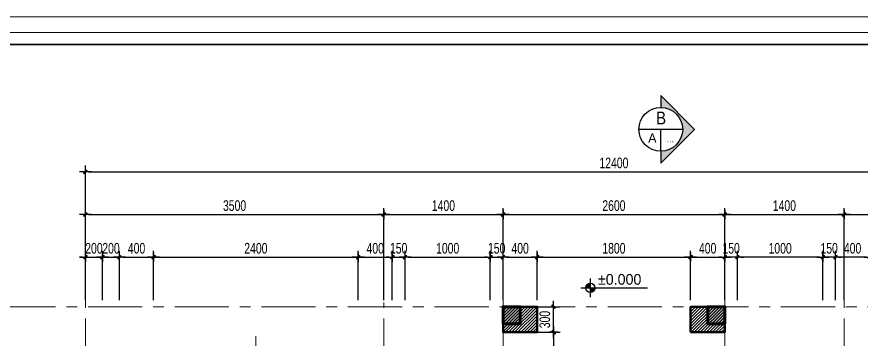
# Model space of a CAD drawing. Header units: inches. Extents: x 88947 to 296847, y 35049 to 161062.
# Drawn here: x 155244 to 165148, y 94280 to 98056 of the extents above; entities that cross this region are included whole.
import ezdxf
from ezdxf.enums import TextEntityAlignment as Align

# ---------------------------------------------------------------- set-up
doc = ezdxf.new("R2010")
doc.units = ezdxf.units.IN
doc.header["$MEASUREMENT"] = 0
doc.header["$PDMODE"] = 1
doc.linetypes.add('ACAD_ISO03W100', pattern=[30, 12, -18])
doc.linetypes.add('CENTER', pattern=[50.8, 31.75, -6.35, 6.35, -6.35])
for name, color, linetype, lineweight in [('A-Dims', 145, 'Continuous', 25), ('A-Text', 30, 'Continuous', 9), ('A-Wall', 2, 'Continuous', 35), ('DIM', 7, 'Continuous', 25), ('HATCH', 8, 'Continuous', 5), ('KHUNG 1', 6, 'Continuous', 70), ('KHUNG 2', 144, 'Continuous', 18), ('KY HIEU', 4, 'Continuous', 25), ('NETMANH', 192, 'Continuous', 18), ('TRUC', 252, 'ACAD_ISO03W100', 13), ('TUONG', 4, 'Continuous', 50)]:
    doc.layers.add(name, color=color, linetype=linetype, lineweight=lineweight)
doc.layers.add('text', color=2, linetype='Continuous')
doc.styles.add('AVO-B', font='VAVOB.TTF')
doc.styles.add('DDCo-B-Helve-condense', font='VHELVCB.TTF')
doc.styles.add('FRANKO', font='VFRANKO.TTF')
doc.styles.add('TEXT', font='VHELVCN.TTF')
doc.styles.add('VNI-HELVE-CONDENSE', font='VNARIAL.TTF', dxfattribs={"width": 0.7})
doc.dimstyles.new('TAS-100', dxfattribs={"dimscale": 50, "dimtxt": 2.5, "dimasz": 0.7, "dimexe": 1.5, "dimexo": 1.5, "dimgap": 0.8, "dimtad": 1, "dimdec": 0, "dimzin": 3, "dimdsep": 46, "dimtxsty": 'VNI-HELVE-CONDENSE', "dimblk": 'TICK', "dimcen": 2.5, "dimclrt": 71, "dimazin": 2, "dimtfac": 0.75, "dimtdec": 0, "dimtix": 1, "dimtmove": 2, "dimatfit": 2, "dimldrblk": 'TICK123', "dimfxl": 1.5, "dimtolj": 1, "dimtzin": 0, "dimarcsym": 0})

# ---------------------------------------------------------------- blocks, each defined once
blk = doc.blocks.new('khung ten')
at = {"layer": 'A-Wall', "ltscale": 0.7}
blk.add_lwpolyline([(267204, -219099), (305804, -219099), (305804, -190799), (267204, -190799)], close=True, dxfattribs=at)
at = {"layer": 'KHUNG 2', "ltscale": 0.7}
blk.add_lwpolyline([(267004, -219299), (306004, -219299), (306004, -190599), (267004, -190599)], close=True, dxfattribs=at)
at = {"layer": 'NETMANH', "ltscale": 0.7}
blk.add_lwpolyline([(265004, -220042), (307004, -220042), (307004, -190342), (265004, -190342)], close=True, dxfattribs=at)
blk = doc.blocks.new('TICK')
at = {"layer": 'A-Dims', "color": 1}
for p, q in [((-2, 0), (2, 0)), ((0, 1.5), (0, -1.5))]:
    blk.add_line(p, q, dxfattribs=at)
at = {"layer": 'A-Dims', "color": 1, "const_width": 0.788}
blk.add_lwpolyline([(-0.33, -0.35), (0.38, 0.38)], dxfattribs=at)
at = {"layer": 'A-Dims', "color": 1, "const_width": 0.394}
for points in [[(0.24, 0.52, -0.414214), (0.52, 0.52, -1)], [(0.52, 0.52, -0.414214), (0.52, 0.24, -1)], [(-0.47, -0.21, 0.414214), (-0.47, -0.49, 1)], [(-0.47, -0.49, 0.414214), (-0.19, -0.49, 1)]]:
    blk.add_lwpolyline(points, format="xyb", dxfattribs=at)
blk = doc.blocks.new('*D180')
at = {"layer": 'Defpoints', "color": 0}
for p in [(159547.7, 95739.5), (156047.7, 94659), (159547.7, 94659)]:
    blk.add_point(p, dxfattribs=at)
at = {"layer": 'DIM', "color": 0, "lineweight": -2}
for p, q in [((156047.7, 94734), (156047.7, 95814.5)), ((159547.7, 94734), (159547.7, 95814.5)), ((156082.7, 95739.5), (159512.7, 95739.5))]:
    blk.add_line(p, q, dxfattribs=at)
at = {"layer": 'DIM', "color": 0, "lineweight": -2, "xscale": 35, "yscale": 35, "zscale": 35, "rotation": 180}
blk.add_blockref('TICK', (156047.7, 95739.5), dxfattribs=at)
at = {"layer": 'DIM', "color": 0, "lineweight": -2, "xscale": 35, "yscale": 35, "zscale": 35}
blk.add_blockref('TICK', (159547.7, 95739.5), dxfattribs=at)
at = {"layer": 'DIM', "color": 71, "insert": (157797.7, 95843.4), "char_height": 125, "attachment_point": 5, "style": 'VNI-HELVE-CONDENSE'}
blk.add_mtext('\\A1;3500', dxfattribs=at)
blk = doc.blocks.new('TICK123')
at = {"layer": 'A-Dims', "color": 1}
blk.add_lwpolyline([(0.05, 0, 0, 0.84, 0), (-2.11, 0, 8.4, 8.4, 0)], format="xyseb", dxfattribs=at)
blk = doc.blocks.new('*D181')
at = {"layer": 'Defpoints', "color": 0}
for p in [(160947.7, 95739.5), (159547.7, 94659), (160947.7, 94659)]:
    blk.add_point(p, dxfattribs=at)
at = {"layer": 'DIM', "color": 0, "lineweight": -2}
for p, q in [((159547.7, 94734), (159547.7, 95814.5)), ((160947.7, 94734), (160947.7, 95814.5)), ((159582.7, 95739.5), (160912.7, 95739.5))]:
    blk.add_line(p, q, dxfattribs=at)
at = {"layer": 'DIM', "color": 0, "lineweight": -2, "xscale": 35, "yscale": 35, "zscale": 35, "rotation": 180}
blk.add_blockref('TICK', (159547.7, 95739.5), dxfattribs=at)
at = {"layer": 'DIM', "color": 0, "lineweight": -2, "xscale": 35, "yscale": 35, "zscale": 35}
blk.add_blockref('TICK', (160947.7, 95739.5), dxfattribs=at)
at = {"layer": 'DIM', "color": 71, "insert": (160247.7, 95843.3), "char_height": 125, "attachment_point": 5, "style": 'VNI-HELVE-CONDENSE'}
blk.add_mtext('\\A1;1400', dxfattribs=at)
blk = doc.blocks.new('*D182')
at = {"layer": 'Defpoints', "color": 0}
for p in [(163547.7, 95739.5), (160947.7, 94659), (163547.7, 94659)]:
    blk.add_point(p, dxfattribs=at)
at = {"layer": 'DIM', "color": 0, "lineweight": -2}
for p, q in [((160947.7, 94734), (160947.7, 95814.5)), ((163547.7, 94734), (163547.7, 95814.5)), ((160982.7, 95739.5), (163512.7, 95739.5))]:
    blk.add_line(p, q, dxfattribs=at)
at = {"layer": 'DIM', "color": 0, "lineweight": -2, "xscale": 35, "yscale": 35, "zscale": 35, "rotation": 180}
blk.add_blockref('TICK', (160947.7, 95739.5), dxfattribs=at)
at = {"layer": 'DIM', "color": 0, "lineweight": -2, "xscale": 35, "yscale": 35, "zscale": 35}
blk.add_blockref('TICK', (163547.7, 95739.5), dxfattribs=at)
at = {"layer": 'DIM', "color": 71, "insert": (162247.7, 95843.3), "char_height": 125, "attachment_point": 5, "style": 'VNI-HELVE-CONDENSE'}
blk.add_mtext('\\A1;2600', dxfattribs=at)
blk = doc.blocks.new('*D183')
at = {"layer": 'Defpoints', "color": 0}
for p in [(164947.7, 95739.5), (163547.7, 94659), (164947.7, 94659)]:
    blk.add_point(p, dxfattribs=at)
at = {"layer": 'DIM', "color": 0, "lineweight": -2}
for p, q in [((163547.7, 94734), (163547.7, 95814.5)), ((164947.7, 94734), (164947.7, 95814.5)), ((163582.7, 95739.5), (164912.7, 95739.5))]:
    blk.add_line(p, q, dxfattribs=at)
at = {"layer": 'DIM', "color": 0, "lineweight": -2, "xscale": 35, "yscale": 35, "zscale": 35, "rotation": 180}
blk.add_blockref('TICK', (163547.7, 95739.5), dxfattribs=at)
at = {"layer": 'DIM', "color": 0, "lineweight": -2, "xscale": 35, "yscale": 35, "zscale": 35}
blk.add_blockref('TICK', (164947.7, 95739.5), dxfattribs=at)
at = {"layer": 'DIM', "color": 71, "insert": (164247.7, 95843.3), "char_height": 125, "attachment_point": 5, "style": 'VNI-HELVE-CONDENSE'}
blk.add_mtext('\\A1;1400', dxfattribs=at)
blk = doc.blocks.new('*D184')
at = {"layer": 'Defpoints', "color": 0}
for p in [(168447.7, 95739.5), (164947.7, 94659), (168447.7, 94659)]:
    blk.add_point(p, dxfattribs=at)
at = {"layer": 'DIM', "color": 0, "lineweight": -2}
for p, q in [((164947.7, 94734), (164947.7, 95814.5)), ((168447.7, 94734), (168447.7, 95814.5)), ((164982.7, 95739.5), (168412.7, 95739.5))]:
    blk.add_line(p, q, dxfattribs=at)
at = {"layer": 'DIM', "color": 0, "lineweight": -2, "xscale": 35, "yscale": 35, "zscale": 35, "rotation": 180}
blk.add_blockref('TICK', (164947.7, 95739.5), dxfattribs=at)
at = {"layer": 'DIM', "color": 0, "lineweight": -2, "xscale": 35, "yscale": 35, "zscale": 35}
blk.add_blockref('TICK', (168447.7, 95739.5), dxfattribs=at)
at = {"layer": 'DIM', "color": 71, "insert": (166697.7, 95843.4), "char_height": 125, "attachment_point": 5, "style": 'VNI-HELVE-CONDENSE'}
blk.add_mtext('\\A1;3500', dxfattribs=at)
blk = doc.blocks.new('*D185')
at = {"layer": 'Defpoints', "color": 0}
for p in [(168447.7, 96239.5), (156047.7, 94659), (168447.7, 94659)]:
    blk.add_point(p, dxfattribs=at)
at = {"layer": 'DIM', "color": 0, "lineweight": -2}
for p, q in [((156047.7, 94734), (156047.7, 96314.5)), ((168447.7, 94734), (168447.7, 96314.5)), ((156082.7, 96239.5), (168412.7, 96239.5))]:
    blk.add_line(p, q, dxfattribs=at)
at = {"layer": 'DIM', "color": 0, "lineweight": -2, "xscale": 35, "yscale": 35, "zscale": 35, "rotation": 180}
blk.add_blockref('TICK', (156047.7, 96239.5), dxfattribs=at)
at = {"layer": 'DIM', "color": 0, "lineweight": -2, "xscale": 35, "yscale": 35, "zscale": 35}
blk.add_blockref('TICK', (168447.7, 96239.5), dxfattribs=at)
at = {"layer": 'DIM', "color": 71, "insert": (162247.7, 96343.3), "char_height": 125, "attachment_point": 5, "style": 'VNI-HELVE-CONDENSE'}
blk.add_mtext('\\A1;12400', dxfattribs=at)
blk = doc.blocks.new('*D186')
at = {"layer": 'Defpoints', "color": 0}
for p in [(156847.7, 95239.5), (156447.7, 94659), (156847.7, 94659)]:
    blk.add_point(p, dxfattribs=at)
at = {"layer": 'DIM', "color": 0, "lineweight": -2}
for p, q in [((156447.7, 94734), (156447.7, 95314.5)), ((156847.7, 94734), (156847.7, 95314.5)), ((156482.7, 95239.5), (156812.7, 95239.5))]:
    blk.add_line(p, q, dxfattribs=at)
at = {"layer": 'DIM', "color": 0, "lineweight": -2, "xscale": 35, "yscale": 35, "zscale": 35, "rotation": 180}
blk.add_blockref('TICK', (156447.7, 95239.5), dxfattribs=at)
at = {"layer": 'DIM', "color": 0, "lineweight": -2, "xscale": 35, "yscale": 35, "zscale": 35}
blk.add_blockref('TICK', (156847.7, 95239.5), dxfattribs=at)
at = {"layer": 'DIM', "color": 71, "insert": (156647.7, 95343.3), "char_height": 125, "attachment_point": 5, "style": 'VNI-HELVE-CONDENSE'}
blk.add_mtext('\\A1;400', dxfattribs=at)
blk = doc.blocks.new('*D187')
at = {"layer": 'Defpoints', "color": 0}
for p in [(159647.7, 95239.5), (159247.7, 94659), (159647.7, 94659)]:
    blk.add_point(p, dxfattribs=at)
at = {"layer": 'DIM', "color": 0, "lineweight": -2}
for p, q in [((159247.7, 94734), (159247.7, 95314.5)), ((159647.7, 94734), (159647.7, 95314.5)), ((159282.7, 95239.5), (159612.7, 95239.5))]:
    blk.add_line(p, q, dxfattribs=at)
at = {"layer": 'DIM', "color": 0, "lineweight": -2, "xscale": 35, "yscale": 35, "zscale": 35, "rotation": 180}
blk.add_blockref('TICK', (159247.7, 95239.5), dxfattribs=at)
at = {"layer": 'DIM', "color": 0, "lineweight": -2, "xscale": 35, "yscale": 35, "zscale": 35}
blk.add_blockref('TICK', (159647.7, 95239.5), dxfattribs=at)
at = {"layer": 'DIM', "color": 71, "insert": (159447.7, 95343.3), "char_height": 125, "attachment_point": 5, "style": 'VNI-HELVE-CONDENSE'}
blk.add_mtext('\\A1;400', dxfattribs=at)
blk = doc.blocks.new('*D188')
at = {"layer": 'Defpoints', "color": 0}
for p in [(159797.6, 95239.5), (159647.7, 94659), (159797.6, 94659)]:
    blk.add_point(p, dxfattribs=at)
at = {"layer": 'DIM', "color": 0, "lineweight": -2}
for p, q in [((159647.7, 94734), (159647.7, 95314.5)), ((159797.6, 94734), (159797.6, 95314.5)), ((159612.7, 95239.5), (159577.7, 95239.5)), ((159647.7, 95239.5), (159797.6, 95239.5)), ((159832.6, 95239.5), (159867.6, 95239.5))]:
    blk.add_line(p, q, dxfattribs=at)
at = {"layer": 'DIM', "color": 0, "lineweight": -2, "xscale": 35, "yscale": 35, "zscale": 35}
blk.add_blockref('TICK', (159647.7, 95239.5), dxfattribs=at)
at = {"layer": 'DIM', "color": 0, "lineweight": -2, "xscale": 35, "yscale": 35, "zscale": 35, "rotation": 180}
blk.add_blockref('TICK', (159797.6, 95239.5), dxfattribs=at)
at = {"layer": 'DIM', "color": 71, "insert": (159722.6, 95343.3), "char_height": 125, "attachment_point": 5, "style": 'VNI-HELVE-CONDENSE'}
blk.add_mtext('\\A1;150', dxfattribs=at)
blk = doc.blocks.new('*D189')
at = {"layer": 'Defpoints', "color": 0}
for p in [(161347.7, 95239.5), (160947.7, 94659), (161347.7, 94659)]:
    blk.add_point(p, dxfattribs=at)
at = {"layer": 'DIM', "color": 0, "lineweight": -2}
for p, q in [((160947.7, 94734), (160947.7, 95314.5)), ((161347.7, 94734), (161347.7, 95314.5)), ((160982.7, 95239.5), (161312.7, 95239.5))]:
    blk.add_line(p, q, dxfattribs=at)
at = {"layer": 'DIM', "color": 0, "lineweight": -2, "xscale": 35, "yscale": 35, "zscale": 35, "rotation": 180}
blk.add_blockref('TICK', (160947.7, 95239.5), dxfattribs=at)
at = {"layer": 'DIM', "color": 0, "lineweight": -2, "xscale": 35, "yscale": 35, "zscale": 35}
blk.add_blockref('TICK', (161347.7, 95239.5), dxfattribs=at)
at = {"layer": 'DIM', "color": 71, "insert": (161147.7, 95343.3), "char_height": 125, "attachment_point": 5, "style": 'VNI-HELVE-CONDENSE'}
blk.add_mtext('\\A1;400', dxfattribs=at)
blk = doc.blocks.new('*D190')
at = {"layer": 'Defpoints', "color": 0}
for p in [(163147.7, 95239.5), (161347.7, 94659), (163147.7, 94659)]:
    blk.add_point(p, dxfattribs=at)
at = {"layer": 'DIM', "color": 0, "lineweight": -2}
for p, q in [((161347.7, 94734), (161347.7, 95314.5)), ((163147.7, 94734), (163147.7, 95314.5)), ((161382.7, 95239.5), (163112.7, 95239.5))]:
    blk.add_line(p, q, dxfattribs=at)
at = {"layer": 'DIM', "color": 0, "lineweight": -2, "xscale": 35, "yscale": 35, "zscale": 35, "rotation": 180}
blk.add_blockref('TICK', (161347.7, 95239.5), dxfattribs=at)
at = {"layer": 'DIM', "color": 0, "lineweight": -2, "xscale": 35, "yscale": 35, "zscale": 35}
blk.add_blockref('TICK', (163147.7, 95239.5), dxfattribs=at)
at = {"layer": 'DIM', "color": 71, "insert": (162247.7, 95343.3), "char_height": 125, "attachment_point": 5, "style": 'VNI-HELVE-CONDENSE'}
blk.add_mtext('\\A1;1800', dxfattribs=at)
blk = doc.blocks.new('*D191')
at = {"layer": 'Defpoints', "color": 0}
for p in [(163547.7, 95239.5), (163147.7, 94659), (163547.7, 94659)]:
    blk.add_point(p, dxfattribs=at)
at = {"layer": 'DIM', "color": 0, "lineweight": -2}
for p, q in [((163147.7, 94734), (163147.7, 95314.5)), ((163547.7, 94734), (163547.7, 95314.5)), ((163182.7, 95239.5), (163512.7, 95239.5))]:
    blk.add_line(p, q, dxfattribs=at)
at = {"layer": 'DIM', "color": 0, "lineweight": -2, "xscale": 35, "yscale": 35, "zscale": 35, "rotation": 180}
blk.add_blockref('TICK', (163147.7, 95239.5), dxfattribs=at)
at = {"layer": 'DIM', "color": 0, "lineweight": -2, "xscale": 35, "yscale": 35, "zscale": 35}
blk.add_blockref('TICK', (163547.7, 95239.5), dxfattribs=at)
at = {"layer": 'DIM', "color": 71, "insert": (163347.7, 95343.3), "char_height": 125, "attachment_point": 5, "style": 'VNI-HELVE-CONDENSE'}
blk.add_mtext('\\A1;400', dxfattribs=at)
blk = doc.blocks.new('*D192')
at = {"layer": 'Defpoints', "color": 0}
for p in [(164847.7, 95239.5), (164847.7, 94659), (165247.7, 94659)]:
    blk.add_point(p, dxfattribs=at)
at = {"layer": 'DIM', "color": 0, "lineweight": -2}
for p, q in [((164847.7, 94734), (164847.7, 95314.5)), ((165247.7, 94734), (165247.7, 95314.5)), ((165212.7, 95239.5), (164882.7, 95239.5))]:
    blk.add_line(p, q, dxfattribs=at)
at = {"layer": 'DIM', "color": 0, "lineweight": -2, "xscale": 35, "yscale": 35, "zscale": 35, "rotation": 180}
blk.add_blockref('TICK', (164847.7, 95239.5), dxfattribs=at)
at = {"layer": 'DIM', "color": 0, "lineweight": -2, "xscale": 35, "yscale": 35, "zscale": 35}
blk.add_blockref('TICK', (165247.7, 95239.5), dxfattribs=at)
at = {"layer": 'DIM', "color": 71, "insert": (165047.7, 95343.3), "char_height": 125, "attachment_point": 5, "style": 'VNI-HELVE-CONDENSE'}
blk.add_mtext('\\A1;400', dxfattribs=at)
blk = doc.blocks.new('*D225')
at = {"layer": 'Defpoints', "color": 0}
for p in [(161147.7, 94359), (161147.7, 93559), (161540.8, 93559)]:
    blk.add_point(p, dxfattribs=at)
at = {"layer": 'DIM', "color": 0, "lineweight": -2}
for p, q in [((161222.7, 94359), (161615.8, 94359)), ((161540.8, 94324), (161540.8, 93594)), ((161222.7, 93559), (161615.8, 93559))]:
    blk.add_line(p, q, dxfattribs=at)
at = {"layer": 'DIM', "color": 0, "lineweight": -2, "xscale": 35, "yscale": 35, "zscale": 35}
for p, rotation in [((161540.8, 94359), 90), ((161540.8, 93559), 270)]:
    blk.add_blockref('TICK', p, dxfattribs=dict(at, rotation=rotation))
at = {"layer": 'DIM', "color": 71, "insert": (161437, 93959), "char_height": 125, "attachment_point": 5, "rotation": 90, "style": 'VNI-HELVE-CONDENSE'}
blk.add_mtext('\\A1;800', dxfattribs=at)
blk = doc.blocks.new('*D227')
at = {"layer": 'Defpoints', "color": 0}
for p in [(161147.7, 94659), (161540.8, 94659), (161147.7, 94359)]:
    blk.add_point(p, dxfattribs=at)
at = {"layer": 'DIM', "color": 0, "lineweight": -2}
for p, q in [((161222.7, 94659), (161615.8, 94659)), ((161540.8, 94394), (161540.8, 94624)), ((161222.7, 94359), (161615.8, 94359))]:
    blk.add_line(p, q, dxfattribs=at)
at = {"layer": 'DIM', "color": 0, "lineweight": -2, "xscale": 35, "yscale": 35, "zscale": 35}
for p, rotation in [((161540.8, 94659), 90), ((161540.8, 94359), 270)]:
    blk.add_blockref('TICK', p, dxfattribs=dict(at, rotation=rotation))
at = {"layer": 'DIM', "color": 71, "insert": (161437, 94509), "char_height": 125, "attachment_point": 5, "rotation": 90, "style": 'VNI-HELVE-CONDENSE'}
blk.add_mtext('\\A1;300', dxfattribs=at)
blk = doc.blocks.new('A$C796B168A')
h = blk.add_hatch(color=256)
edge = h.paths.add_edge_path()
edge.add_ellipse((0, 0), major_axis=(38.9, 38.9), ratio=1, start_angle=45, end_angle=135)
edge.add_line((-55, 0), (0, 0))
edge.add_line((0, 0), (0, 55))
edge = h.paths.add_edge_path()
edge.add_ellipse((0, 0), major_axis=(38.9, 38.9), ratio=1, start_angle=225, end_angle=315)
edge.add_line((55, 0), (0, 0))
edge.add_line((0, 0), (0, -55))
for p, q in [((0, -110), (0, 110)), ((-110, 0), (670.4, 0))]:
    blk.add_line(p, q)
blk.add_ellipse((0, 0), major_axis=(-38.9, 38.9), ratio=1, start_param=3.926991, end_param=10.210176)
at = {"style": 'TEXT'}
blk.add_attdef('CAO ÑOÄ', (88.8, 37.3), '', height=100, dxfattribs=at)
blk = doc.blocks.new('*D234')
at = {"layer": 'Defpoints', "color": 0}
for p in [(156247.7, 95239.5), (156047.7, 94659), (156247.7, 94659)]:
    blk.add_point(p, dxfattribs=at)
at = {"layer": 'DIM', "color": 0, "lineweight": -2}
for p, q in [((156047.7, 94734), (156047.7, 95314.5)), ((156247.7, 94734), (156247.7, 95314.5)), ((156012.7, 95239.5), (155977.7, 95239.5)), ((156047.7, 95239.5), (156247.7, 95239.5)), ((156282.7, 95239.5), (156317.7, 95239.5))]:
    blk.add_line(p, q, dxfattribs=at)
at = {"layer": 'DIM', "color": 0, "lineweight": -2, "xscale": 35, "yscale": 35, "zscale": 35}
blk.add_blockref('TICK', (156047.7, 95239.5), dxfattribs=at)
at = {"layer": 'DIM', "color": 0, "lineweight": -2, "xscale": 35, "yscale": 35, "zscale": 35, "rotation": 180}
blk.add_blockref('TICK', (156247.7, 95239.5), dxfattribs=at)
at = {"layer": 'DIM', "color": 71, "insert": (156147.7, 95343.3), "char_height": 125, "attachment_point": 5, "style": 'VNI-HELVE-CONDENSE'}
blk.add_mtext('\\A1;200', dxfattribs=at)
blk = doc.blocks.new('*D235')
at = {"layer": 'Defpoints', "color": 0}
for p in [(156447.7, 95239.5), (156247.7, 94659), (156447.7, 94659)]:
    blk.add_point(p, dxfattribs=at)
at = {"layer": 'DIM', "color": 0, "lineweight": -2}
for p, q in [((156247.7, 94734), (156247.7, 95314.5)), ((156447.7, 94734), (156447.7, 95314.5)), ((156212.7, 95239.5), (156177.7, 95239.5)), ((156247.7, 95239.5), (156447.7, 95239.5)), ((156482.7, 95239.5), (156517.7, 95239.5))]:
    blk.add_line(p, q, dxfattribs=at)
at = {"layer": 'DIM', "color": 0, "lineweight": -2, "xscale": 35, "yscale": 35, "zscale": 35}
blk.add_blockref('TICK', (156247.7, 95239.5), dxfattribs=at)
at = {"layer": 'DIM', "color": 0, "lineweight": -2, "xscale": 35, "yscale": 35, "zscale": 35, "rotation": 180}
blk.add_blockref('TICK', (156447.7, 95239.5), dxfattribs=at)
at = {"layer": 'DIM', "color": 71, "insert": (156347.7, 95343.3), "char_height": 125, "attachment_point": 5, "style": 'VNI-HELVE-CONDENSE'}
blk.add_mtext('\\A1;200', dxfattribs=at)
blk = doc.blocks.new('*D277')
at = {"layer": 'Defpoints', "color": 0}
for p in [(159247.7, 95239.5), (156847.7, 94659), (159247.7, 94659)]:
    blk.add_point(p, dxfattribs=at)
at = {"layer": 'DIM', "color": 0, "lineweight": -2}
for p, q in [((156847.7, 94734), (156847.7, 95314.5)), ((159247.7, 94734), (159247.7, 95314.5)), ((156882.7, 95239.5), (159212.7, 95239.5))]:
    blk.add_line(p, q, dxfattribs=at)
at = {"layer": 'DIM', "color": 0, "lineweight": -2, "xscale": 35, "yscale": 35, "zscale": 35, "rotation": 180}
blk.add_blockref('TICK', (156847.7, 95239.5), dxfattribs=at)
at = {"layer": 'DIM', "color": 0, "lineweight": -2, "xscale": 35, "yscale": 35, "zscale": 35}
blk.add_blockref('TICK', (159247.7, 95239.5), dxfattribs=at)
at = {"layer": 'DIM', "color": 71, "insert": (158047.7, 95343.3), "char_height": 125, "attachment_point": 5, "style": 'VNI-HELVE-CONDENSE'}
blk.add_mtext('\\A1;2400', dxfattribs=at)
blk = doc.blocks.new('*D292')
at = {"layer": 'Defpoints', "color": 0}
for p in [(160947.7, 95239.5), (160797.6, 94659), (160947.7, 94659)]:
    blk.add_point(p, dxfattribs=at)
at = {"layer": 'DIM', "color": 0, "lineweight": -2}
for p, q in [((160797.6, 94734), (160797.6, 95314.5)), ((160947.7, 94734), (160947.7, 95314.5)), ((160762.6, 95239.5), (160727.6, 95239.5)), ((160797.6, 95239.5), (160947.7, 95239.5)), ((160982.7, 95239.5), (161017.7, 95239.5))]:
    blk.add_line(p, q, dxfattribs=at)
at = {"layer": 'DIM', "color": 0, "lineweight": -2, "xscale": 35, "yscale": 35, "zscale": 35}
blk.add_blockref('TICK', (160797.6, 95239.5), dxfattribs=at)
at = {"layer": 'DIM', "color": 0, "lineweight": -2, "xscale": 35, "yscale": 35, "zscale": 35, "rotation": 180}
blk.add_blockref('TICK', (160947.7, 95239.5), dxfattribs=at)
at = {"layer": 'DIM', "color": 71, "insert": (160872.6, 95343.3), "char_height": 125, "attachment_point": 5, "style": 'VNI-HELVE-CONDENSE'}
blk.add_mtext('\\A1;150', dxfattribs=at)
blk = doc.blocks.new('*D293')
at = {"layer": 'Defpoints', "color": 0}
for p in [(160797.6, 95239.5), (159797.6, 94659), (160797.6, 94659)]:
    blk.add_point(p, dxfattribs=at)
at = {"layer": 'DIM', "color": 0, "lineweight": -2}
for p, q in [((159797.6, 94734), (159797.6, 95314.5)), ((160797.6, 94734), (160797.6, 95314.5)), ((159832.6, 95239.5), (160762.6, 95239.5))]:
    blk.add_line(p, q, dxfattribs=at)
at = {"layer": 'DIM', "color": 0, "lineweight": -2, "xscale": 35, "yscale": 35, "zscale": 35, "rotation": 180}
blk.add_blockref('TICK', (159797.6, 95239.5), dxfattribs=at)
at = {"layer": 'DIM', "color": 0, "lineweight": -2, "xscale": 35, "yscale": 35, "zscale": 35}
blk.add_blockref('TICK', (160797.6, 95239.5), dxfattribs=at)
at = {"layer": 'DIM', "color": 71, "insert": (160297.6, 95343.3), "char_height": 125, "attachment_point": 5, "style": 'VNI-HELVE-CONDENSE'}
blk.add_mtext('\\A1;1000', dxfattribs=at)
blk = doc.blocks.new('*D294')
at = {"layer": 'Defpoints', "color": 0}
for p in [(164697.9, 95239.5), (164697.9, 94659), (164847.7, 94659)]:
    blk.add_point(p, dxfattribs=at)
at = {"layer": 'DIM', "color": 0, "lineweight": -2}
for p, q in [((164697.9, 94734), (164697.9, 95314.5)), ((164847.7, 94734), (164847.7, 95314.5)), ((164662.9, 95239.5), (164627.9, 95239.5)), ((164847.7, 95239.5), (164697.9, 95239.5)), ((164882.7, 95239.5), (164917.7, 95239.5))]:
    blk.add_line(p, q, dxfattribs=at)
at = {"layer": 'DIM', "color": 0, "lineweight": -2, "xscale": 35, "yscale": 35, "zscale": 35}
blk.add_blockref('TICK', (164697.9, 95239.5), dxfattribs=at)
at = {"layer": 'DIM', "color": 0, "lineweight": -2, "xscale": 35, "yscale": 35, "zscale": 35, "rotation": 180}
blk.add_blockref('TICK', (164847.7, 95239.5), dxfattribs=at)
at = {"layer": 'DIM', "color": 71, "insert": (164772.8, 95343.3), "char_height": 125, "attachment_point": 5, "style": 'VNI-HELVE-CONDENSE'}
blk.add_mtext('\\A1;150', dxfattribs=at)
blk = doc.blocks.new('*D295')
at = {"layer": 'Defpoints', "color": 0}
for p in [(163547.7, 95239.5), (163547.7, 94659), (163697.9, 94659)]:
    blk.add_point(p, dxfattribs=at)
at = {"layer": 'DIM', "color": 0, "lineweight": -2}
for p, q in [((163547.7, 94734), (163547.7, 95314.5)), ((163697.9, 94734), (163697.9, 95314.5)), ((163512.7, 95239.5), (163477.7, 95239.5)), ((163697.9, 95239.5), (163547.7, 95239.5)), ((163732.9, 95239.5), (163767.9, 95239.5))]:
    blk.add_line(p, q, dxfattribs=at)
at = {"layer": 'DIM', "color": 0, "lineweight": -2, "xscale": 35, "yscale": 35, "zscale": 35}
blk.add_blockref('TICK', (163547.7, 95239.5), dxfattribs=at)
at = {"layer": 'DIM', "color": 0, "lineweight": -2, "xscale": 35, "yscale": 35, "zscale": 35, "rotation": 180}
blk.add_blockref('TICK', (163697.9, 95239.5), dxfattribs=at)
at = {"layer": 'DIM', "color": 71, "insert": (163622.8, 95343.3), "char_height": 125, "attachment_point": 5, "style": 'VNI-HELVE-CONDENSE'}
blk.add_mtext('\\A1;150', dxfattribs=at)
blk = doc.blocks.new('*D296')
at = {"layer": 'Defpoints', "color": 0}
for p in [(163697.9, 95239.5), (163697.9, 94659), (164697.9, 94659)]:
    blk.add_point(p, dxfattribs=at)
at = {"layer": 'DIM', "color": 0, "lineweight": -2}
for p, q in [((163697.9, 94734), (163697.9, 95314.5)), ((164697.9, 94734), (164697.9, 95314.5)), ((164662.9, 95239.5), (163732.9, 95239.5))]:
    blk.add_line(p, q, dxfattribs=at)
at = {"layer": 'DIM', "color": 0, "lineweight": -2, "xscale": 35, "yscale": 35, "zscale": 35, "rotation": 180}
blk.add_blockref('TICK', (163697.9, 95239.5), dxfattribs=at)
at = {"layer": 'DIM', "color": 0, "lineweight": -2, "xscale": 35, "yscale": 35, "zscale": 35}
blk.add_blockref('TICK', (164697.9, 95239.5), dxfattribs=at)
at = {"layer": 'DIM', "color": 71, "insert": (164197.9, 95343.3), "char_height": 125, "attachment_point": 5, "style": 'VNI-HELVE-CONDENSE'}
blk.add_mtext('\\A1;1000', dxfattribs=at)

msp = doc.modelspace()

# ---------------------------------------------------------------- hatches: boundary and pattern name
at = {"layer": 'HATCH'}
h = msp.add_hatch(dxfattribs=at)
h.set_pattern_fill('ANSI31', color=256, scale=200, style=0)
h.set_pattern_definition([(45, (161047.74, 94358.95), (-17.6777, 17.6777), [])])
h.paths.add_polyline_path([(161347.7, 94359), (160947.7, 94359), (160947.7, 94659), (161347.7, 94659)])
h = msp.add_hatch(dxfattribs=at)
h.set_pattern_fill('ANSI31', color=256, scale=200, style=0)
h.set_pattern_definition([(45, (163047.74, 94358.95), (-17.6777, 17.6777), [])])
h.paths.add_polyline_path([(163147.7, 94359), (163547.7, 94359), (163547.7, 94659), (163147.7, 94659)])
at = {"layer": 'KY HIEU'}
msp.add_hatch(color=256, dxfattribs=at).paths.add_polyline_path([(163194.6, 96737.6), (162797.7, 97134.5), (162797.7, 96994.5, -1), (162797.7, 96480.6), (162797.7, 96340.6)])

# ---------------------------------------------------------------- linework, layer by layer
at = {"layer": 'HATCH'}
msp.add_lwpolyline([(158047.7, 93509), (158047.7, 94314.3)], dxfattribs=at)
at = {"layer": 'KHUNG 1'}
for points in [[(160947.7, 94659), (161147.7, 94659), (161147.7, 94459), (160947.7, 94459)], [(160947.7, 94459), (161147.7, 94459), (161147.7, 94659), (160947.7, 94659)], [(163347.7, 94659), (163547.7, 94659), (163547.7, 94459), (163347.7, 94459)], [(163547.7, 94659), (163347.7, 94659), (163347.7, 94459), (163547.7, 94459)]]:
    msp.add_lwpolyline(points, close=True, dxfattribs=at)
for points in [[(160947.7, 94459), (161147.7, 94459), (160947.7, 94659), (161147.7, 94659)], [(160947.7, 94659), (161147.7, 94659), (160947.7, 94459), (161147.7, 94459)], [(163347.7, 94459), (163547.7, 94459), (163347.7, 94659), (163547.7, 94659)], [(163547.7, 94459), (163347.7, 94459), (163547.7, 94659), (163347.7, 94659)]]:
    msp.add_solid(points, dxfattribs=at)
at = {"layer": 'text', "color": 2, "linetype": 'Continuous'}
msp.add_line((163054.6, 96737.6), (162540.8, 96737.6), dxfattribs=at)
for points in [[(162797.7, 96480.6), (162797.7, 96340.6), (163194.6, 96737.6), (162797.7, 97134.5), (162797.7, 96994.5)], [(162797.7, 96480.6), (162797.7, 96737.6)]]:
    msp.add_lwpolyline(points, dxfattribs=at)
msp.add_circle((162797.7, 96737.6), 256.9, dxfattribs=at)
at = {"layer": 'TRUC', "linetype": 'CENTER', "ltscale": 20}
for points in [[(156047.7, 82709), (156047.7, 94889.5)], [(160947.7, 82709), (160947.7, 94889.5)], [(163547.7, 82709), (163547.7, 94889.5)], [(164947.7, 82709), (164947.7, 94889.5)], [(159547.7, 82709), (159547.7, 94709)], [(154047.7, 94659), (170447.7, 94659)]]:
    msp.add_lwpolyline(points, dxfattribs=at)
at = {"layer": 'TUONG'}
for points in [[(161347.7, 94359), (160947.7, 94359), (160947.7, 94659), (161347.7, 94659)], [(163147.7, 94359), (163547.7, 94359), (163547.7, 94659), (163147.7, 94659)]]:
    msp.add_lwpolyline(points, close=True, dxfattribs=at)

# ---------------------------------------------------------------- block references
at = {"layer": 'A-Text', "xscale": 0.7071428571362048, "yscale": 0.7071428573544836, "zscale": 0.7071428573664265}
msp.add_blockref('khung ten', (-39048.5, 232654.8), dxfattribs=at)
at = {"layer": 'KY HIEU'}
ref = msp.add_blockref('A$C796B168A', (161971.2, 94879.7), dxfattribs=at)
ref.add_attrib('CAO ÑOÄ', '%%P0.000', (162060, 94917), dxfattribs={"layer": '0', "height": 125, "style": 'FRANKO'})

# ---------------------------------------------------------------- texts
at = {"layer": 'text', "linetype": 'Continuous'}
for s, height, style, p in [('B', 150, 'DDCo-B-Helve-condense', (162801.7, 96795.3)), ('A', 110, 'AVO-B', (162698.6, 96580.5)), ('...', 90, 'DDCo-B-Helve-condense', (162910.2, 96584.6))]:
    msp.add_text(s, height=height, dxfattribs=dict(at, style=style)).set_placement(p, align=Align.CENTER)

# ---------------------------------------------------------------- dimensions: what is measured, and where the dimension line sits
at = {"layer": 'DIM'}
for base, p1, p2, picture, middle in [((168447.7, 96239.5), (156047.7, 94659), (168447.7, 94659), '*D185', (162247.7, 96343.3)), ((159547.7, 95739.5), (156047.7, 94659), (159547.7, 94659), '*D180', (157797.7, 95843.4)), ((160947.7, 95739.5), (159547.7, 94659), (160947.7, 94659), '*D181', (160247.7, 95843.3)), ((163547.7, 95739.5), (160947.7, 94659), (163547.7, 94659), '*D182', (162247.7, 95843.3)), ((164947.7, 95739.5), (163547.7, 94659), (164947.7, 94659), '*D183', (164247.7, 95843.3)), ((168447.7, 95739.5), (164947.7, 94659), (168447.7, 94659), '*D184', (166697.7, 95843.4)), ((156247.7, 95239.5), (156047.7, 94659), (156247.7, 94659), '*D234', (156147.7, 95343.3)), ((156447.7, 95239.5), (156247.7, 94659), (156447.7, 94659), '*D235', (156347.7, 95343.3)), ((156847.7, 95239.5), (156447.7, 94659), (156847.7, 94659), '*D186', (156647.7, 95343.3)), ((159247.7, 95239.5), (156847.7, 94659), (159247.7, 94659), '*D277', (158047.7, 95343.3)), ((159647.7, 95239.5), (159247.7, 94659), (159647.7, 94659), '*D187', (159447.7, 95343.3)), ((159797.6, 95239.5), (159647.7, 94659), (159797.6, 94659), '*D188', (159722.6, 95343.3)), ((160797.6, 95239.5), (159797.6, 94659), (160797.6, 94659), '*D293', (160297.6, 95343.3)), ((160947.7, 95239.5), (160797.6, 94659), (160947.7, 94659), '*D292', (160872.6, 95343.3)), ((161347.7, 95239.5), (160947.7, 94659), (161347.7, 94659), '*D189', (161147.7, 95343.3)), ((163147.7, 95239.5), (161347.7, 94659), (163147.7, 94659), '*D190', (162247.7, 95343.3)), ((163547.7, 95239.5), (163147.7, 94659), (163547.7, 94659), '*D191', (163347.7, 95343.3))]:
    dim = msp.add_linear_dim(base=base, p1=p1, p2=p2, dimstyle='TAS-100', dxfattribs=at)
    dim.commit()
    dim.dimension.update_dxf_attribs({"geometry": picture, "text_midpoint": middle})
for base, p1, p2, angle, picture, middle in [((163547.7, 95239.5), (163697.9, 94659), (163547.7, 94659), 180, '*D295', (163622.8, 95343.3)), ((163697.9, 95239.5), (164697.9, 94659), (163697.9, 94659), 180, '*D296', (164197.9, 95343.3)), ((164697.9, 95239.5), (164847.7, 94659), (164697.9, 94659), 180, '*D294', (164772.8, 95343.3)), ((164847.7, 95239.5), (165247.7, 94659), (164847.7, 94659), 180, '*D192', (165047.7, 95343.3)), ((161540.8, 94659), (161147.7, 94359), (161147.7, 94659), 90, '*D227', (161437, 94509)), ((161540.8, 93559), (161147.7, 94359), (161147.7, 93559), 90, '*D225', (161437, 93959))]:
    dim = msp.add_linear_dim(base=base, p1=p1, p2=p2, angle=angle, dimstyle='TAS-100', dxfattribs=at)
    dim.commit()
    dim.dimension.update_dxf_attribs({"geometry": picture, "text_midpoint": middle})

doc.saveas('drawing.dxf')
